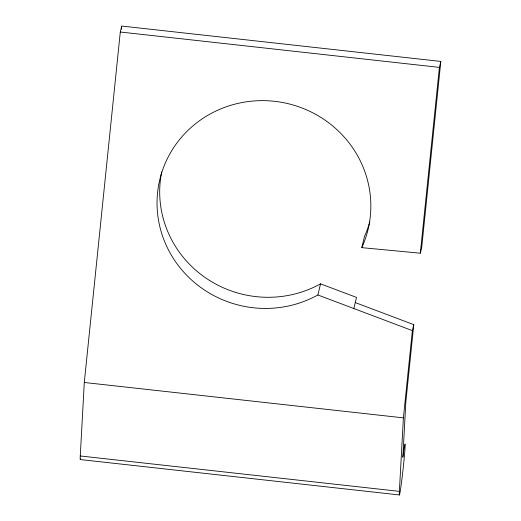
<?xml version="1.0" encoding="UTF-8"?>
<svg xmlns="http://www.w3.org/2000/svg" width="521" height="521" viewBox="0 0 521 521"><rect width="100%" height="100%" fill="white"/><g stroke="black" fill="none" stroke-linecap="round" stroke-linejoin="round"><path stroke-width="0.78" d="M80.267 455.979L84.285 382.479L120.292 32.009L121.712 26.05L440.825 61.432L421.736 247.234L420.317 253.193L361.828 247.651A107.079 103.712 13.4 0 0 274.547 101.308A107.079 103.712 13.4 0 0 159.498 225.215A107.079 103.712 13.4 0 0 317.888 294.977L412.365 330.614L403.397 417.862L399.379 491.362L80.267 455.979A25.698 0.814 -83.7 0 0 80.579 458.793M121.38 29.287L121.627 26.858M420.317 253.193L439.405 67.391L440.825 61.432M355.27 302.584L413.785 324.655L405.826 402.075L402.857 457.308L403.417 453.075A25.698 0.814 -83.7 0 1 404.98 449.017A25.698 0.814 -83.7 0 1 401.326 483.69A25.698 0.814 -83.7 0 1 399.379 491.362M317.888 294.977L320.539 283.841L356.501 297.406L353.85 308.543M361.828 247.651L364.485 236.514A107.079 103.712 13.4 0 0 369.78 221.979M412.365 330.614L413.785 324.655M120.292 32.009L439.405 67.391M84.285 382.479L403.397 417.862M80.332 459.568L399.444 494.95M320.539 283.841A107.079 103.712 13.4 0 1 204.681 277.218A107.079 103.712 13.4 0 1 161.692 171.937"/></g></svg>
